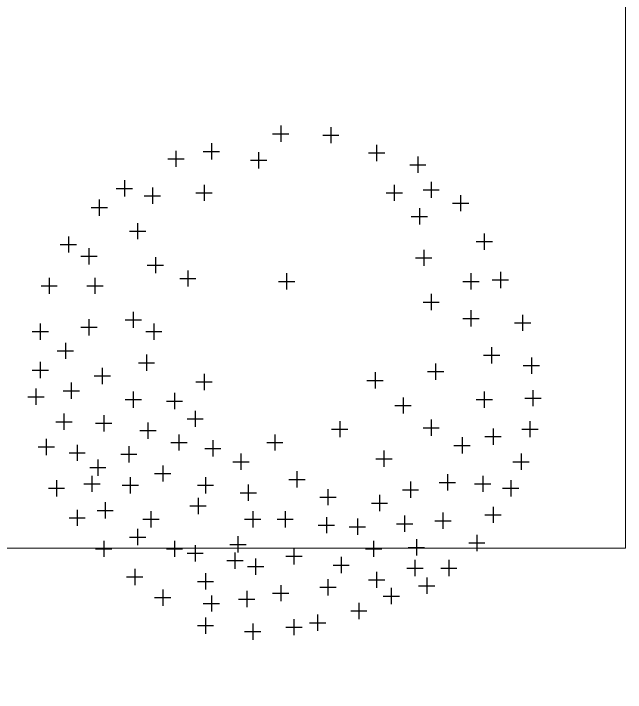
# Model space of a CAD drawing. Header units: inches. Extents: x 203 to 1065, y -1127 to 921.
# Drawn here: x 759.398 to 761.506, y 792.156 to 794.493 of the extents above; entities that cross this region are included whole.
import ezdxf

# ---------------------------------------------------------------- set-up
doc = ezdxf.new("R2010")
doc.units = ezdxf.units.IN
doc.header["$MEASUREMENT"] = 0
doc.layers.add('Vegetación', color=102, linetype='Continuous')

# ---------------------------------------------------------------- blocks, each defined once
blk = doc.blocks.new('RB13')
for p, q in [((0.00127, 0.49667), (0.00127, 0.4655)), ((-0.09496, 0.49383), (-0.09496, 0.46267)), ((0.01685, 0.48108), (-0.01432, 0.48108)), ((-0.07937, 0.47825), (-0.11054, 0.47825)), ((0.13428, 0.46267), (0.13428, 0.4315)), ((-0.18269, 0.45983), (-0.18269, 0.42867)), ((0.2022, 0.4485), (0.2022, 0.41733)), ((0.14987, 0.44708), (0.1187, 0.44708)), ((0.04372, 0.44567), (0.04372, 0.4145)), ((-0.16711, 0.44425), (-0.19827, 0.44425)), ((-0.26193, 0.43717), (-0.26193, 0.406)), ((0.21779, 0.43292), (0.18662, 0.43292)), ((0.0593, 0.43008), (0.02814, 0.43008)), ((-0.24635, 0.42158), (-0.27752, 0.42158)), ((0.30126, 0.39183), (0.30126, 0.36066)), ((-0.2874, 0.389), (-0.2874, 0.35783)), ((-0.21665, 0.38333), (-0.21665, 0.35216)), ((0.14843, 0.38333), (0.14843, 0.35216)), ((0.24749, 0.37767), (0.24749, 0.3465)), ((0.31684, 0.37625), (0.28567, 0.37625)), ((-0.27182, 0.37342), (-0.30299, 0.37342)), ((-0.20107, 0.36775), (-0.23223, 0.36775)), ((0.16402, 0.36775), (0.13285, 0.36775)), ((-0.34401, 0.3635), (-0.34401, 0.33233)), ((0.26307, 0.36208), (0.2319, 0.36208)), ((0.34937, 0.355), (0.34937, 0.32383)), ((-0.32842, 0.34791), (-0.35959, 0.34791)), ((0.36495, 0.33941), (0.33379, 0.33941)), ((-0.26476, 0.338), (-0.26476, 0.30683)), ((-0.24918, 0.32241), (-0.28035, 0.32241)), ((0.27579, 0.30966), (0.27579, 0.2785)), ((0.29137, 0.29408), (0.2602, 0.29408)), ((-0.38929, 0.28983), (-0.38929, 0.25866)), ((0.4088, 0.28416), (0.4088, 0.253)), ((-0.3737, 0.27425), (-0.40487, 0.27425)), ((0.42439, 0.26858), (0.39322, 0.26858)), ((0.36918, 0.2615), (0.36918, 0.23033)), ((-0.27325, 0.25866), (-0.27325, 0.22749)), ((0.38476, 0.24591), (0.3536, 0.24591)), ((0.24183, 0.2445), (0.24183, 0.21333)), ((-0.25767, 0.24308), (-0.28884, 0.24308)), ((0.25741, 0.22891), (0.22624, 0.22891)), ((0.17956, 0.21899), (0.17956, 0.18783)), ((-0.42042, 0.21616), (-0.42042, 0.18499)), ((-0.36382, 0.21333), (-0.36382, 0.18216)), ((-0.01005, 0.21333), (-0.01005, 0.18216)), ((0.35786, 0.20483), (0.35786, 0.17366)), ((0.44559, 0.20483), (0.44559, 0.17366)), ((0.19515, 0.20341), (0.16398, 0.20341)), ((-0.40483, 0.20058), (-0.436, 0.20058)), ((-0.34823, 0.19774), (-0.3794, 0.19774)), ((0.00553, 0.19774), (-0.02564, 0.19774)), ((0.37344, 0.18924), (0.34228, 0.18924)), ((0.46118, 0.18924), (0.43001, 0.18924)), ((-0.2874, 0.17366), (-0.2874, 0.14249)), ((-0.27182, 0.15808), (-0.30299, 0.15808)), ((-0.36382, 0.14249), (-0.36382, 0.11133)), ((0.28428, 0.13966), (0.28428, 0.10849)), ((-0.46287, 0.13399), (-0.46287, 0.10282)), ((-0.34823, 0.12691), (-0.3794, 0.12691)), ((0.36918, 0.12549), (0.36918, 0.09432)), ((0.29986, 0.12408), (0.26869, 0.12408)), ((-0.44729, 0.11841), (-0.47845, 0.11841)), ((0.24466, 0.11699), (0.24466, 0.08582)), ((0.46257, 0.11699), (0.46257, 0.08582)), ((0.38476, 0.10991), (0.3536, 0.10991)), ((0.26024, 0.10141), (0.22907, 0.10141)), ((0.47816, 0.10141), (0.44699, 0.10141)), ((0.41446, 0.08016), (0.41446, 0.04899)), ((-0.40344, 0.07166), (-0.40344, 0.04049)), ((0.43005, 0.06457), (0.39888, 0.06457)), ((0.25881, 0.05749), (0.25881, 0.02632)), ((-0.38785, 0.05607), (-0.41902, 0.05607)), ((-0.47985, 0.05182), (-0.47985, 0.02066)), ((0.46257, 0.04332), (0.46257, 0.01216)), ((0.27439, 0.04191), (0.24322, 0.04191)), ((-0.29589, 0.04049), (-0.29589, 0.00932)), ((-0.46427, 0.03624), (-0.49543, 0.03624)), ((0.34371, 0.03199), (0.34371, 0.00082)), ((0.47816, 0.02774), (0.44699, 0.02774)), ((-0.28031, 0.02491), (-0.31148, 0.02491)), ((-0.17986, 0.02349), (-0.17986, -0.00768)), ((0.14843, 0.02066), (0.14843, -0.01051)), ((0.35929, 0.01641), (0.32813, 0.01641)), ((-0.16428, 0.00791), (-0.19544, 0.00791)), ((0.16402, 0.00507), (0.13285, 0.00507)), ((0.40314, 0.00366), (0.40314, -0.02751)), ((0.47106, -0.00768), (0.47106, -0.03885)), ((-0.48268, -0.01051), (-0.48268, -0.04168)), ((0.41873, -0.01193), (0.38756, -0.01193)), ((-0.38929, -0.01334), (-0.38929, -0.04451)), ((0.28428, -0.01334), (0.28428, -0.04451)), ((0.20503, -0.01618), (0.20503, -0.04735)), ((0.48665, -0.02326), (0.45548, -0.02326)), ((-0.23363, -0.02468), (-0.23363, -0.05585)), ((-0.4671, -0.02609), (-0.49826, -0.02609)), ((-0.3737, -0.02893), (-0.40487, -0.02893)), ((0.29986, -0.02893), (0.26869, -0.02893)), ((0.22062, -0.03176), (0.18945, -0.03176)), ((-0.21805, -0.04026), (-0.24922, -0.04026)), ((0.16541, -0.05018), (0.16541, -0.08135)), ((0.41729, -0.05585), (0.41729, -0.08701)), ((0.34088, -0.05868), (0.34088, -0.08985)), ((0.181, -0.06576), (0.14983, -0.06576)), ((-0.2874, -0.06718), (-0.2874, -0.09835)), ((-0.47702, -0.07001), (-0.47702, -0.10118)), ((-0.11194, -0.07001), (-0.11194, -0.10118)), ((0.43288, -0.07143), (0.40171, -0.07143)), ((0.25598, -0.07285), (0.25598, -0.10401)), ((0.35646, -0.07426), (0.3253, -0.07426)), ((-0.27182, -0.08276), (-0.30299, -0.08276)), ((-0.40627, -0.08418), (-0.40627, -0.11535)), ((-0.46144, -0.0856), (-0.4926, -0.0856)), ((-0.09635, -0.0856), (-0.12752, -0.0856)), ((0.27156, -0.08843), (0.24039, -0.08843)), ((0.01259, -0.09551), (0.01259, -0.12668)), ((0.19654, -0.09551), (0.19654, -0.12668)), ((-0.39068, -0.09976), (-0.42185, -0.09976)), ((-0.34684, -0.10118), (-0.34684, -0.13235)), ((0.45125, -0.10401), (0.45125, -0.13518)), ((0.13145, -0.10685), (0.13145, -0.13801)), ((0.02817, -0.1111), (-0.003, -0.1111)), ((0.21213, -0.1111), (0.18096, -0.1111)), ((0.39182, -0.11535), (0.39182, -0.14651)), ((-0.33125, -0.11676), (-0.36242, -0.11676)), ((0.29277, -0.11818), (0.29277, -0.14935)), ((0.46684, -0.1196), (0.43567, -0.1196)), ((0.14704, -0.12243), (0.11587, -0.12243)), ((-0.19684, -0.12668), (-0.19684, -0.15785)), ((0.40741, -0.13093), (0.37624, -0.13093)), ((-0.46004, -0.13235), (-0.46004, -0.16352)), ((0.07768, -0.13235), (0.07768, -0.16352)), ((0.30835, -0.13376), (0.27718, -0.13376)), ((-0.18126, -0.14226), (-0.21242, -0.14226)), ((0.3522, -0.14368), (0.3522, -0.17485)), ((-0.44446, -0.14793), (-0.47562, -0.14793)), ((0.09326, -0.14793), (0.0621, -0.14793)), ((0.22768, -0.15501), (0.22768, -0.18618)), ((0.36778, -0.15926), (0.33662, -0.15926)), ((-0.02986, -0.16635), (-0.02986, -0.19752)), ((0.24326, -0.1706), (0.21209, -0.1706)), ((-0.31853, -0.17202), (-0.31853, -0.20318)), ((-0.38646, -0.17485), (-0.38646, -0.20602)), ((0.36352, -0.17485), (0.36352, -0.20602)), ((0.1456, -0.17768), (0.1456, -0.20885)), ((0.28994, -0.17768), (0.28994, -0.20885)), ((-0.01428, -0.18193), (-0.04545, -0.18193)), ((-0.44023, -0.18335), (-0.44023, -0.21452)), ((0.43144, -0.18335), (0.43144, -0.21452)), ((-0.24778, -0.18618), (-0.24778, -0.21735)), ((-0.30295, -0.1876), (-0.33412, -0.1876)), ((-0.37087, -0.19043), (-0.40204, -0.19043)), ((0.3791, -0.19043), (0.34794, -0.19043)), ((0.06353, -0.19185), (0.06353, -0.22302)), ((0.16119, -0.19327), (0.13002, -0.19327)), ((0.30552, -0.19327), (0.27435, -0.19327)), ((-0.42465, -0.19893), (-0.45581, -0.19893)), ((0.44703, -0.19893), (0.41586, -0.19893)), ((-0.0893, -0.20035), (-0.0893, -0.23152)), ((-0.2322, -0.20177), (-0.26337, -0.20177)), ((0.07911, -0.20743), (0.04795, -0.20743)), ((-0.18835, -0.21168), (-0.18835, -0.24285)), ((-0.07371, -0.21593), (-0.10488, -0.21593)), ((0.15975, -0.21735), (0.15975, -0.24852)), ((0.33805, -0.22585), (0.33805, -0.25702)), ((-0.17277, -0.22727), (-0.20393, -0.22727)), ((0.17534, -0.23293), (0.14417, -0.23293)), ((-0.40627, -0.23435), (-0.40627, -0.26552)), ((0.39182, -0.24002), (0.39182, -0.27118)), ((0.35363, -0.24143), (0.32247, -0.24143)), ((-0.00722, -0.24285), (-0.00722, -0.27402)), ((0.05504, -0.24285), (0.05504, -0.27402)), ((0.25032, -0.24285), (0.25032, -0.27402)), ((-0.31004, -0.24568), (-0.31004, -0.27685)), ((-0.39068, -0.24993), (-0.42185, -0.24993)), ((-0.23646, -0.25135), (-0.23646, -0.28252)), ((-0.08647, -0.25418), (-0.08647, -0.28535)), ((0.40741, -0.2556), (0.37624, -0.2556)), ((-0.1459, -0.25702), (-0.1459, -0.28818)), ((0.00836, -0.25843), (-0.02281, -0.25843)), ((0.07062, -0.25843), (0.03946, -0.25843)), ((0.2659, -0.25843), (0.23473, -0.25843)), ((-0.29446, -0.26127), (-0.32563, -0.26127)), ((-0.22088, -0.26693), (-0.25205, -0.26693)), ((-0.07088, -0.26977), (-0.10205, -0.26977)), ((-0.13031, -0.2726), (-0.16148, -0.2726)), ((0.27579, -0.27685), (0.27579, -0.30802)), ((-0.37514, -0.28818), (-0.37514, -0.31935)), ((0.08334, -0.29102), (0.08334, -0.32219)), ((0.29137, -0.29243), (0.2602, -0.29243)), ((-0.2591, -0.29669), (-0.2591, -0.32785)), ((-0.17703, -0.29952), (-0.17703, -0.33069)), ((0.20503, -0.29952), (0.20503, -0.33069)), ((0.34088, -0.29952), (0.34088, -0.33069)), ((-0.35955, -0.30377), (-0.39072, -0.30377)), ((0.09892, -0.3066), (0.06776, -0.3066)), ((0.16541, -0.30802), (0.16541, -0.33919)), ((-0.24352, -0.31227), (-0.27469, -0.31227)), ((-0.0242, -0.31369), (-0.0242, -0.34485)), ((-0.16145, -0.3151), (-0.19261, -0.3151)), ((0.22062, -0.3151), (0.18945, -0.3151)), ((0.35646, -0.3151), (0.3253, -0.3151)), ((0.089, -0.32219), (0.089, -0.35335)), ((0.181, -0.3236), (0.14983, -0.3236)), ((-0.00862, -0.32927), (-0.03979, -0.32927)), ((-0.11477, -0.33069), (-0.11477, -0.36185)), ((0.04938, -0.33352), (0.04938, -0.36469)), ((-0.32136, -0.33635), (-0.32136, -0.36752)), ((-0.25627, -0.33635), (-0.25627, -0.36752)), ((0.10458, -0.33777), (0.07342, -0.33777)), ((-0.09918, -0.34627), (-0.13035, -0.34627)), ((0.06496, -0.3491), (0.0338, -0.3491)), ((-0.30578, -0.35194), (-0.33695, -0.35194)), ((-0.24069, -0.35194), (-0.27186, -0.35194)), ((0.28145, -0.35335), (0.28145, -0.38452)), ((-0.18269, -0.35902), (-0.18269, -0.39019)), ((0.1456, -0.36185), (0.1456, -0.39302)), ((0.29703, -0.36894), (0.26586, -0.36894)), ((-0.27891, -0.37035), (-0.27891, -0.40152)), ((-0.0893, -0.37319), (-0.0893, -0.40435)), ((-0.16711, -0.3746), (-0.19827, -0.3746)), ((0.16119, -0.37744), (0.13002, -0.37744)), ((0.00127, -0.38452), (0.00127, -0.41569)), ((-0.26333, -0.38594), (-0.2945, -0.38594)), ((-0.07371, -0.38877), (-0.10488, -0.38877)), ((-0.21099, -0.39019), (-0.21099, -0.42135)), ((0.22768, -0.39302), (0.22768, -0.42419)), ((0.06636, -0.39585), (0.06636, -0.42702)), ((0.01685, -0.4001), (-0.01432, -0.4001)), ((0.13428, -0.40435), (0.13428, -0.43552)), ((-0.19541, -0.40577), (-0.22657, -0.40577)), ((0.24326, -0.4086), (0.21209, -0.4086)), ((0.08194, -0.41144), (0.05078, -0.41144)), ((-0.14873, -0.41852), (-0.14873, -0.44969)), ((0.14987, -0.41994), (0.1187, -0.41994)), ((-0.13314, -0.43411), (-0.16431, -0.43411)), ((-0.06949, -0.44119), (-0.06949, -0.47236)), ((0.1456, -0.44686), (0.1456, -0.47802)), ((-0.0242, -0.44969), (-0.0242, -0.48086)), ((-0.0539, -0.45677), (-0.08507, -0.45677)), ((0.05504, -0.45819), (0.05504, -0.48936)), ((0.16119, -0.46244), (0.13002, -0.46244)), ((-0.00862, -0.46527), (-0.03979, -0.46527)), ((0.07062, -0.47377), (0.03946, -0.47377))]:
    blk.add_line(p, q)
blk = doc.blocks.new('52312494')
at = {"xscale": 10, "zscale": 10}
blk.add_blockref('RB13', (0.0764, -0.0469), dxfattribs=at)
blk = doc.blocks.new('ARBOL39')
at = {"xscale": 0.15, "yscale": 1.5, "zscale": 0.15}
blk.add_blockref('52312494', (0, 0), dxfattribs=at)

msp = doc.modelspace()

# ---------------------------------------------------------------- linework, layer by layer
at = {"layer": 'Vegetación', "linetype": 'Continuous', "lineweight": 0}
msp.add_line((761.5061, 792.6527), (761.5061, 800.4381), dxfattribs=at)
msp.add_lwpolyline([(761.5061, 792.6527), (761.5061, 792.6527), (751.4773, 792.6527), (751.4773, 784.0107)], dxfattribs=at)

# ---------------------------------------------------------------- block references
at = {"layer": 'Vegetación', "xscale": -1.19710281219536, "yscale": 1.19710281219536, "zscale": 1.19710281219536}
msp.add_blockref('ARBOL39', (760.3342, 793.3001), dxfattribs=at)

doc.saveas('drawing.dxf')
